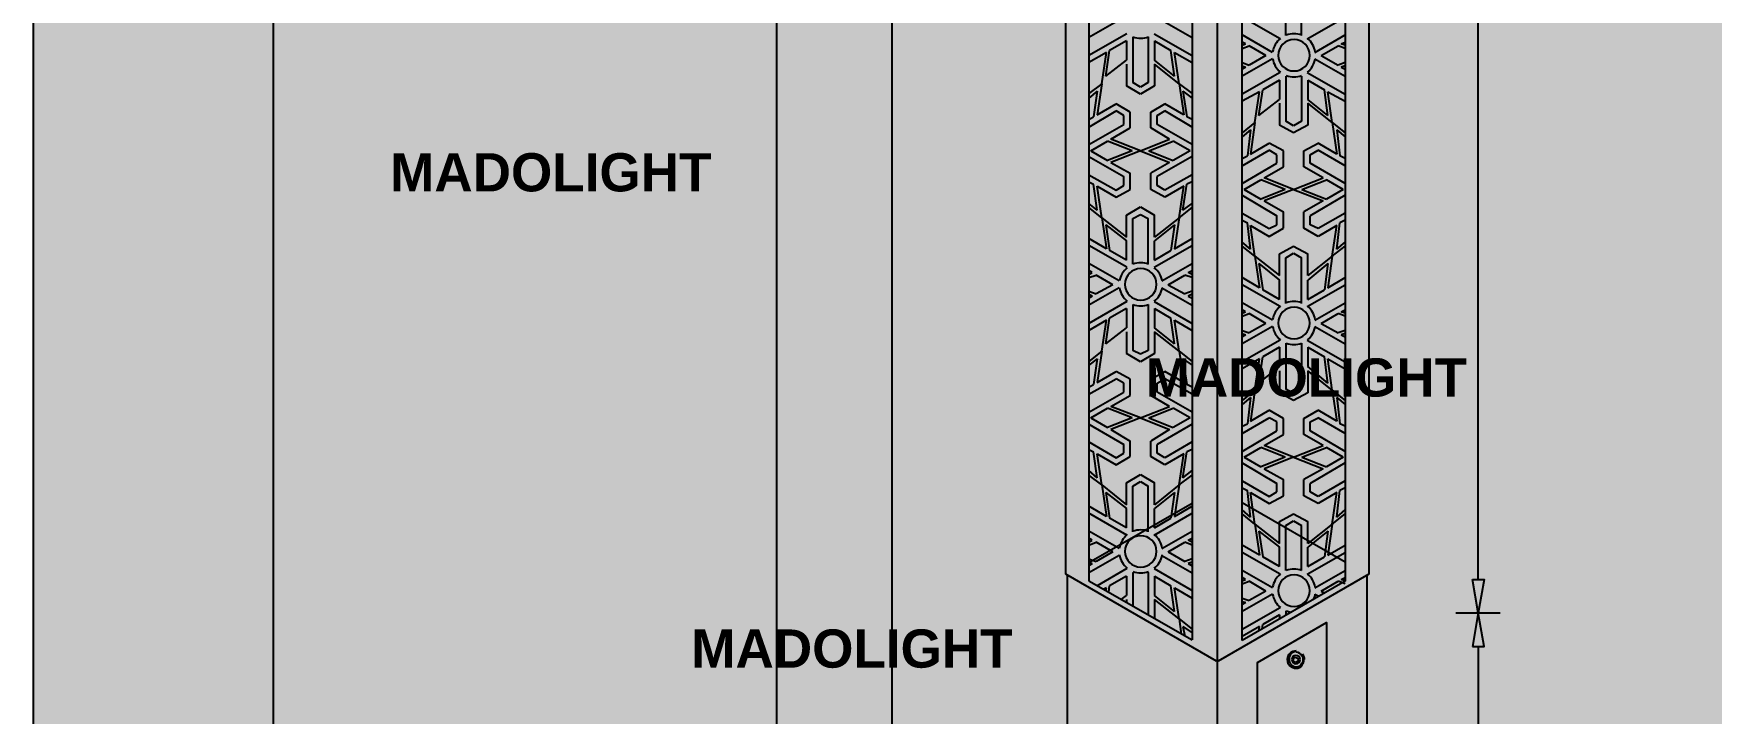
# Model space of a CAD drawing. Header units: millimetres. Extents: x 0 to 670, y 0 to 297.
# Drawn here: x 459.8 to 570.2, y 109.5 to 154.3 of the extents above; entities that cross this region are included whole.
import ezdxf
from ezdxf.enums import TextEntityAlignment as Align

# ---------------------------------------------------------------- set-up
doc = ezdxf.new("R2010")
doc.units = ezdxf.units.MM
for name, color, linetype in [('BACKGROUND', 254, 'Continuous'), ('FILLS', 8, 'Continuous'), ('IMAGES', 7, 'Continuous'), ('LINES', 7, 'Continuous'), ('WATERMARK', 9, 'Continuous')]:
    doc.layers.add(name, color=color, linetype=linetype)
doc.styles.add('ARIAL_BOLD', font='arialbd.ttf')
picture_1 = doc.add_image_def('image12.jpg', size_in_pixel=(2346, 13172))

msp = doc.modelspace()

# ---------------------------------------------------------------- hatches: boundary and pattern name
at = {"layer": 'BACKGROUND', "true_color": 0xfffdf0}
msp.add_hatch(color=7, dxfattribs=at).paths.add_polyline_path([(459.81, 296.97), (669.82, 296.97), (669.82, 0), (459.81, 0)])
at = {"layer": 'FILLS', "true_color": 0x808080}
for points in [[(554.46, 118.36), (555.22, 118.36), (554.84, 116.16), (554.46, 118.36)], [(554.46, 113.96), (555.22, 113.96), (554.84, 116.16), (554.46, 113.96)]]:
    msp.add_hatch(color=7, dxfattribs=at).paths.add_polyline_path(points)

# ---------------------------------------------------------------- linework, layer by layer
at = {"layer": 'LINES', "true_color": 0x545454}
msp.add_lwpolyline([(669.74, 0), (459.81, 0), (459.81, 296.93), (669.74, 296.93)], close=True, dxfattribs=at)
at = {"layer": 'LINES', "true_color": 0x000000}
for points in [[(527.71, 118.7), (527.71, 233.13)], [(547.65, 233.13), (547.65, 118.7)], [(529.23, 232.24), (529.23, 118.28)], [(546.08, 232.24), (546.08, 118.24)], [(536.01, 228.35), (536.01, 114.38)], [(537.66, 227.46), (537.66, 113.03)], [(539.31, 114.34), (539.31, 227.84)], [(536.01, 123.36), (529.23, 119.46)], [(546.08, 119.51), (539.31, 123.4)], [(537.61, 112.99), (527.71, 118.7)], [(527.79, 118.66), (527.79, 75.82)], [(527.79, 118.66), (527.79, 118.66)], [(529.23, 118.28), (536.01, 114.38)], [(547.65, 118.7), (537.74, 112.99)], [(546.08, 118.24), (539.31, 114.34)], [(547.52, 75.86), (547.52, 118.66)], [(540.32, 92.03), (540.32, 112.9), (544.85, 115.53), (544.85, 94.66)], [(537.61, 112.99), (537.66, 113.03)], [(537.74, 112.99), (537.66, 113.03)], [(537.66, 113.03), (537.7, 70.15)], [(542.27, 113.07), (542.36, 113.07)], [(542.69, 113.16), (542.82, 113.24)], [(542.69, 112.99), (542.69, 113.16)], [(542.82, 112.9), (542.69, 112.99)], [(542.82, 113.24), (542.99, 113.16)], [(542.99, 112.99), (542.82, 112.9)], [(542.99, 113.16), (542.99, 112.99)], [(542.82, 112.56), (542.82, 112.52)]]:
    msp.add_lwpolyline(points, dxfattribs=at)
at = {"layer": 'LINES', "true_color": 0x808080}
for points in [[(554.84, 118.36), (554.84, 169.25)], [(516.28, 78.02), (516.28, 160.82)], [(553.36, 116.16), (556.28, 116.16)], [(554.51, 116.16), (556.28, 116.16)], [(554.84, 113.96), (554.84, 97.49)]]:
    msp.add_lwpolyline(points, dxfattribs=at)
at = {"layer": 'LINES', "true_color": 0x545454}
for points in [[(542.19, 154.14), (542.19, 157.14)], [(543.2, 154.14), (543.2, 157.14)], [(531.22, 155.15), (529.23, 154.01)], [(534.02, 155.15), (536.01, 154.01)], [(541.81, 153.92), (539.31, 155.36)], [(543.58, 153.92), (546.08, 155.36)], [(531.73, 154.26), (529.23, 152.82)], [(531.69, 153.8), (530.59, 153.16)], [(531.69, 153.8), (531.69, 152.53)], [(532.11, 154.05), (532.11, 151.05)], [(533.13, 154.05), (533.13, 151.05)], [(533.51, 154.26), (536.01, 152.82)], [(533.55, 153.8), (534.61, 153.16)], [(533.55, 153.8), (533.55, 152.53)], [(541.3, 153.03), (539.31, 154.18)], [(539.52, 153.59), (539.31, 153.71)], [(539.31, 153.5), (539.52, 153.59)], [(539.31, 153.29), (539.77, 153.46)], [(540.87, 152.82), (539.77, 153.46)], [(544.09, 153.03), (546.08, 154.18)], [(544.51, 152.82), (545.62, 153.46)], [(546.08, 153.29), (545.62, 153.46)], [(545.83, 153.59), (546.08, 153.71)], [(546.08, 153.5), (545.83, 153.59)], [(530.38, 153.03), (529.23, 152.36)], [(530.08, 150.96), (530.38, 153.03)], [(530.33, 151.47), (530.59, 153.16)], [(530.33, 151.47), (531.69, 152.53)], [(534.86, 151.47), (533.55, 152.53)], [(534.86, 151.47), (534.61, 153.16)], [(534.86, 153.03), (536.01, 152.36)], [(535.16, 150.96), (534.86, 153.03)], [(541.3, 152.61), (539.31, 151.47)], [(539.31, 152.36), (539.77, 152.19)], [(540.87, 152.82), (539.77, 152.19)], [(544.09, 152.61), (546.08, 151.47)], [(544.51, 152.82), (545.62, 152.19)], [(546.08, 152.36), (545.62, 152.19)], [(531.69, 152.27), (531.69, 150.83)], [(533.55, 152.27), (533.55, 150.83)], [(535.16, 150.96), (533.55, 152.27)], [(539.31, 152.15), (539.52, 152.06)], [(539.52, 152.06), (539.31, 151.93)], [(541.81, 151.72), (539.31, 150.28)], [(541.76, 151.21), (540.66, 150.58)], [(541.76, 151.21), (541.76, 149.94)], [(542.19, 151.47), (542.19, 148.51)], [(543.2, 151.47), (543.2, 148.51)], [(543.58, 151.72), (546.08, 150.28)], [(543.63, 151.21), (544.73, 150.58)], [(543.63, 151.21), (543.63, 149.94)], [(546.08, 152.15), (545.83, 152.06)], [(545.83, 152.06), (546.08, 151.93)], [(530.08, 150.96), (529.23, 150.33)], [(529.78, 150.49), (529.23, 150.03)], [(529.78, 150.49), (529.53, 148.8)], [(530.08, 150.96), (529.78, 148.93)], [(532.62, 150.28), (531.69, 150.83)], [(532.62, 150.75), (532.11, 151.05)], [(533.13, 151.05), (532.62, 150.75)], [(533.55, 150.83), (532.62, 150.28)], [(535.16, 150.96), (535.46, 148.93)], [(535.16, 150.96), (536.01, 150.33)], [(535.41, 150.49), (535.67, 148.8)], [(535.41, 150.49), (536.01, 150.03)], [(540.45, 150.45), (539.31, 149.82)], [(540.15, 148.42), (540.45, 150.45)], [(540.41, 148.89), (540.66, 150.58)], [(544.94, 148.89), (544.73, 150.58)], [(544.94, 150.45), (546.08, 149.82)], [(545.23, 148.42), (544.94, 150.45)], [(529.23, 148.12), (531.01, 149.18)], [(529.78, 148.93), (531.01, 149.65)], [(531.94, 149.1), (531.01, 149.65)], [(531.52, 148.89), (531.01, 149.18)], [(531.94, 148.08), (531.94, 149.1)], [(533.3, 149.1), (534.23, 149.65)], [(533.3, 148.08), (533.3, 149.1)], [(533.72, 148.89), (534.23, 149.18)], [(535.46, 148.93), (534.23, 149.65)], [(536.01, 148.12), (534.23, 149.18)], [(540.41, 148.89), (541.76, 149.94)], [(541.76, 149.69), (541.76, 148.25)], [(544.94, 148.89), (543.63, 149.94)], [(543.63, 149.69), (543.63, 148.25)], [(545.23, 148.42), (543.63, 149.69)], [(529.23, 148.63), (529.53, 148.8)], [(529.23, 146.98), (531.52, 148.29)], [(530.67, 147.32), (531.94, 148.08)], [(531.52, 148.29), (531.52, 148.89)], [(534.52, 147.32), (533.3, 148.08)], [(533.72, 148.29), (533.72, 148.89)], [(536.01, 146.98), (533.72, 148.29)], [(536.01, 148.63), (535.67, 148.8)], [(540.15, 148.42), (539.31, 147.74)], [(539.86, 147.95), (539.31, 147.49)], [(539.86, 147.95), (539.65, 146.22)], [(540.15, 148.42), (539.86, 146.35)], [(542.69, 147.74), (541.76, 148.25)], [(542.69, 148.21), (542.19, 148.51)], [(543.2, 148.51), (542.69, 148.21)], [(543.63, 148.25), (542.69, 147.74)], [(545.23, 148.42), (545.53, 146.35)], [(545.23, 148.42), (546.08, 147.74)], [(545.53, 147.95), (545.74, 146.22)], [(545.53, 147.95), (546.08, 147.49)], [(529.36, 146.56), (530.46, 147.19)], [(532.07, 146.56), (530.46, 147.19)], [(532.62, 146.56), (530.67, 147.32)], [(532.62, 146.56), (534.52, 147.32)], [(533.17, 146.56), (534.78, 147.19)], [(535.88, 146.56), (534.78, 147.19)], [(539.86, 146.35), (541.09, 147.07)], [(542.02, 146.56), (541.09, 147.07)], [(543.37, 146.56), (544.3, 147.07)], [(545.53, 146.35), (544.3, 147.07)], [(529.23, 146.18), (531.52, 144.86)], [(529.36, 146.56), (530.46, 145.92)], [(532.07, 146.56), (530.46, 145.92)], [(532.62, 146.56), (530.67, 145.8)], [(530.67, 145.8), (531.94, 145.08)], [(532.62, 146.56), (534.52, 145.8)], [(533.17, 146.56), (534.78, 145.92)], [(534.52, 145.8), (533.3, 145.08)], [(536.01, 146.18), (533.72, 144.86)], [(535.88, 146.56), (534.78, 145.92)], [(539.31, 145.58), (541.09, 146.6)], [(539.31, 146.05), (539.65, 146.22)], [(539.31, 144.4), (541.59, 145.75)], [(541.59, 146.3), (541.09, 146.6)], [(541.59, 145.75), (541.59, 146.3)], [(542.02, 145.5), (542.02, 146.56)], [(543.37, 145.5), (543.37, 146.56)], [(543.79, 146.3), (544.3, 146.6)], [(543.79, 145.75), (543.79, 146.3)], [(546.08, 144.4), (543.79, 145.75)], [(546.08, 145.58), (544.3, 146.6)], [(546.08, 146.05), (545.74, 146.22)], [(529.23, 144.99), (531.01, 143.98)], [(531.52, 144.27), (531.52, 144.86)], [(531.94, 144.02), (531.94, 145.08)], [(533.3, 144.02), (533.3, 145.08)], [(533.72, 144.27), (533.72, 144.86)], [(536.01, 144.99), (534.23, 143.98)], [(539.43, 144.02), (540.54, 144.65)], [(542.14, 144.02), (540.54, 144.65)], [(540.75, 144.78), (542.02, 145.5)], [(542.69, 144.02), (540.75, 144.78)], [(542.69, 144.02), (544.64, 144.78)], [(543.24, 144.02), (544.85, 144.65)], [(544.64, 144.78), (543.37, 145.5)], [(545.95, 144.02), (544.85, 144.65)], [(529.23, 144.53), (529.53, 144.36)], [(529.78, 142.66), (529.53, 144.36)], [(529.78, 144.23), (531.01, 143.51)], [(530.08, 142.16), (529.78, 144.23)], [(531.01, 143.98), (531.52, 144.27)], [(531.01, 143.51), (531.94, 144.02)], [(534.23, 143.51), (533.3, 144.02)], [(534.23, 143.98), (533.72, 144.27)], [(535.46, 144.23), (534.23, 143.51)], [(535.16, 142.16), (535.46, 144.23)], [(535.41, 142.66), (535.67, 144.36)], [(536.01, 144.53), (535.67, 144.36)], [(539.31, 143.64), (541.59, 142.28)], [(539.43, 144.02), (540.54, 143.38)], [(542.14, 144.02), (540.54, 143.38)], [(542.69, 144.02), (540.75, 143.26)], [(542.69, 144.02), (544.64, 143.26)], [(543.24, 144.02), (544.85, 143.38)], [(546.08, 143.64), (543.79, 142.28)], [(545.95, 144.02), (544.85, 143.38)], [(529.78, 142.66), (529.23, 143.09)], [(530.08, 142.16), (529.23, 142.83)], [(531.69, 142.32), (532.62, 142.88)], [(532.62, 142.88), (533.55, 142.32)], [(535.16, 142.16), (536.01, 142.83)], [(535.41, 142.66), (536.01, 143.09)], [(539.31, 142.45), (541.09, 141.44)], [(540.75, 143.26), (542.02, 142.54)], [(542.02, 141.48), (542.02, 142.54)], [(544.64, 143.26), (543.37, 142.54)], [(543.37, 141.48), (543.37, 142.54)], [(546.08, 142.45), (544.3, 141.44)], [(530.08, 142.16), (530.38, 140.12)], [(530.08, 142.16), (531.69, 140.89)], [(530.33, 141.69), (530.59, 140)], [(530.33, 141.69), (531.69, 140.63)], [(531.69, 140.89), (531.69, 142.32)], [(532.11, 142.11), (532.62, 142.37)], [(532.11, 139.11), (532.11, 142.11)], [(532.62, 142.37), (533.13, 142.11)], [(533.13, 139.11), (533.13, 142.11)], [(533.55, 140.89), (533.55, 142.32)], [(535.16, 142.16), (533.55, 140.89)], [(534.86, 141.69), (533.55, 140.63)], [(534.86, 141.69), (534.61, 140)], [(535.16, 142.16), (534.86, 140.12)], [(539.31, 141.99), (539.65, 141.82)], [(539.86, 140.08), (539.65, 141.82)], [(539.86, 141.65), (541.09, 140.93)], [(540.15, 139.62), (539.86, 141.65)], [(541.09, 141.44), (541.59, 141.69)], [(541.09, 140.93), (542.02, 141.48)], [(541.59, 141.69), (541.59, 142.28)], [(544.3, 140.93), (543.37, 141.48)], [(543.79, 141.69), (543.79, 142.28)], [(544.3, 141.44), (543.79, 141.69)], [(545.53, 141.65), (544.3, 140.93)], [(545.23, 139.62), (545.53, 141.65)], [(545.53, 140.08), (545.74, 141.82)], [(546.08, 141.99), (545.74, 141.82)], [(530.38, 140.12), (529.23, 140.8)], [(531.73, 138.9), (529.23, 140.33)], [(531.69, 139.36), (531.69, 140.63)], [(533.51, 138.9), (536.01, 140.33)], [(533.55, 139.36), (533.55, 140.63)], [(534.86, 140.12), (536.01, 140.8)], [(539.86, 140.08), (539.31, 140.55)], [(540.15, 139.62), (539.31, 140.29)], [(541.76, 139.78), (542.69, 140.29)], [(542.69, 140.29), (543.63, 139.78)], [(545.23, 139.62), (546.08, 140.29)], [(545.53, 140.08), (546.08, 140.55)], [(531.22, 138.01), (529.23, 139.15)], [(531.69, 139.36), (530.59, 140)], [(533.55, 139.36), (534.61, 140)], [(534.02, 138.01), (536.01, 139.15)], [(540.15, 139.62), (540.45, 137.54)], [(540.15, 139.62), (541.76, 138.35)], [(540.41, 139.15), (540.66, 137.41)], [(540.41, 139.15), (541.76, 138.05)], [(541.76, 138.35), (541.76, 139.78)], [(542.19, 139.53), (542.69, 139.83)], [(542.19, 136.52), (542.19, 139.53)], [(542.69, 139.83), (543.2, 139.53)], [(543.2, 136.52), (543.2, 139.53)], [(543.63, 138.35), (543.63, 139.78)], [(545.23, 139.62), (543.63, 138.35)], [(544.94, 139.15), (543.63, 138.05)], [(544.94, 139.15), (544.73, 137.41)], [(545.23, 139.62), (544.94, 137.54)], [(529.44, 138.56), (529.23, 138.68)], [(529.23, 138.43), (529.44, 138.56)], [(529.23, 138.22), (529.7, 138.39)], [(530.8, 137.75), (529.7, 138.39)], [(534.44, 137.75), (535.54, 138.39)], [(536.01, 138.22), (535.54, 138.39)], [(535.75, 138.56), (536.01, 138.68)], [(536.01, 138.43), (535.75, 138.56)], [(540.45, 137.54), (539.31, 138.22)], [(541.76, 136.78), (541.76, 138.05)], [(543.63, 136.78), (543.63, 138.05)], [(544.94, 137.54), (546.08, 138.22)], [(531.22, 137.54), (529.23, 136.4)], [(529.23, 137.33), (529.7, 137.16)], [(529.23, 137.12), (529.44, 136.99)], [(529.44, 136.99), (529.23, 136.86)], [(530.8, 137.75), (529.7, 137.16)], [(534.02, 137.54), (536.01, 136.4)], [(534.44, 137.75), (535.54, 137.16)], [(536.01, 137.33), (535.54, 137.16)], [(536.01, 137.12), (535.75, 136.99)], [(535.75, 136.99), (536.01, 136.86)], [(541.81, 136.31), (539.31, 137.75)], [(541.76, 136.78), (540.66, 137.41)], [(543.58, 136.31), (546.08, 137.75)], [(543.63, 136.78), (544.73, 137.41)], [(531.73, 136.65), (529.23, 135.21)], [(531.69, 136.19), (530.59, 135.55)], [(531.69, 136.19), (531.69, 134.92)], [(532.11, 136.44), (532.11, 133.43)], [(533.13, 136.44), (533.13, 133.43)], [(533.51, 136.65), (536.01, 135.21)], [(533.55, 136.19), (534.61, 135.55)], [(533.55, 136.19), (533.55, 134.92)], [(541.3, 135.42), (539.31, 136.57)], [(539.52, 135.97), (539.31, 136.1)], [(539.31, 135.89), (539.52, 135.97)], [(539.31, 135.68), (539.77, 135.85)], [(540.87, 135.21), (539.77, 135.85)], [(544.09, 135.42), (546.08, 136.57)], [(544.51, 135.21), (545.62, 135.85)], [(546.08, 135.68), (545.62, 135.85)], [(545.83, 135.97), (546.08, 136.1)], [(546.08, 135.89), (545.83, 135.97)], [(530.38, 135.42), (529.23, 134.75)], [(530.08, 133.39), (530.38, 135.42)], [(530.33, 133.86), (530.59, 135.55)], [(530.33, 133.86), (531.69, 134.92)], [(531.69, 134.66), (531.69, 133.22)], [(534.86, 133.86), (533.55, 134.92)], [(533.55, 134.66), (533.55, 133.22)], [(535.16, 133.39), (533.55, 134.66)], [(534.86, 133.86), (534.61, 135.55)], [(534.86, 135.42), (536.01, 134.75)], [(535.16, 133.39), (534.86, 135.42)], [(541.3, 135), (539.31, 133.86)], [(539.31, 134.75), (539.77, 134.58)], [(540.87, 135.21), (539.77, 134.58)], [(544.09, 135), (546.08, 133.86)], [(544.51, 135.21), (545.62, 134.58)], [(546.08, 134.75), (545.62, 134.58)], [(539.31, 134.54), (539.52, 134.45)], [(539.52, 134.45), (539.31, 134.32)], [(541.81, 134.11), (539.31, 132.67)], [(541.76, 133.65), (540.66, 133.01)], [(541.76, 133.65), (541.76, 132.38)], [(542.19, 133.9), (542.19, 130.89)], [(543.2, 133.9), (543.2, 130.89)], [(543.58, 134.11), (546.08, 132.67)], [(543.63, 133.65), (544.73, 133.01)], [(543.63, 133.65), (543.63, 132.38)], [(546.08, 134.54), (545.83, 134.45)], [(545.83, 134.45), (546.08, 134.32)], [(530.08, 133.39), (529.23, 132.71)], [(529.78, 132.88), (529.23, 132.46)], [(529.78, 132.88), (529.53, 131.19)], [(530.08, 133.39), (529.78, 131.32)], [(532.62, 132.67), (531.69, 133.22)], [(532.62, 133.18), (532.11, 133.43)], [(533.13, 133.43), (532.62, 133.18)], [(533.55, 133.22), (532.62, 132.67)], [(535.16, 133.39), (535.46, 131.32)], [(535.16, 133.39), (536.01, 132.71)], [(535.41, 132.88), (535.67, 131.19)], [(535.41, 132.88), (536.01, 132.46)], [(540.45, 132.88), (539.31, 132.21)], [(540.15, 130.81), (540.45, 132.88)], [(540.41, 131.28), (540.66, 133.01)], [(544.94, 131.28), (544.73, 133.01)], [(544.94, 132.88), (546.08, 132.21)], [(545.23, 130.81), (544.94, 132.88)], [(529.23, 130.56), (531.01, 131.57)], [(529.78, 131.32), (531.01, 132.04)], [(531.94, 131.53), (531.01, 132.04)], [(531.52, 131.28), (531.01, 131.57)], [(531.94, 130.47), (531.94, 131.53)], [(533.3, 131.53), (534.23, 132.04)], [(533.3, 130.47), (533.3, 131.53)], [(533.72, 131.28), (534.23, 131.57)], [(535.46, 131.32), (534.23, 132.04)], [(536.01, 130.56), (534.23, 131.57)], [(540.41, 131.28), (541.76, 132.38)], [(541.76, 132.08), (541.76, 130.64)], [(544.94, 131.28), (543.63, 132.38)], [(543.63, 132.08), (543.63, 130.64)], [(545.23, 130.81), (543.63, 132.08)], [(529.23, 131.02), (529.53, 131.19)], [(529.23, 129.37), (531.52, 130.68)], [(530.67, 129.75), (531.94, 130.47)], [(531.52, 130.68), (531.52, 131.28)], [(534.52, 129.75), (533.3, 130.47)], [(533.72, 130.68), (533.72, 131.28)], [(536.01, 129.37), (533.72, 130.68)], [(536.01, 131.02), (535.67, 131.19)], [(540.15, 130.81), (539.31, 130.13)], [(539.86, 130.34), (539.31, 129.88)], [(539.86, 130.34), (539.65, 128.61)], [(540.15, 130.81), (539.86, 128.78)], [(542.69, 130.13), (541.76, 130.64)], [(542.69, 130.6), (542.19, 130.89)], [(543.2, 130.89), (542.69, 130.6)], [(543.63, 130.64), (542.69, 130.13)], [(545.23, 130.81), (545.53, 128.78)], [(545.23, 130.81), (546.08, 130.13)], [(545.53, 130.34), (545.74, 128.61)], [(545.53, 130.34), (546.08, 129.88)], [(529.36, 128.99), (530.46, 129.62)], [(532.07, 128.99), (530.46, 129.62)], [(532.62, 128.99), (530.67, 129.75)], [(532.62, 128.99), (534.52, 129.75)], [(533.17, 128.99), (534.78, 129.62)], [(535.88, 128.99), (534.78, 129.62)], [(539.86, 128.78), (541.09, 129.5)], [(542.02, 128.95), (541.09, 129.5)], [(543.37, 128.95), (544.3, 129.5)], [(545.53, 128.78), (544.3, 129.5)], [(529.23, 128.57), (531.52, 127.25)], [(529.36, 128.99), (530.46, 128.35)], [(532.07, 128.99), (530.46, 128.35)], [(532.62, 128.99), (530.67, 128.23)], [(530.67, 128.23), (531.94, 127.47)], [(532.62, 128.99), (534.52, 128.23)], [(533.17, 128.99), (534.78, 128.35)], [(534.52, 128.23), (533.3, 127.47)], [(536.01, 128.57), (533.72, 127.25)], [(535.88, 128.99), (534.78, 128.35)], [(539.31, 127.97), (541.09, 128.99)], [(539.31, 128.44), (539.65, 128.61)], [(539.31, 126.79), (541.59, 128.14)], [(541.59, 128.74), (541.09, 128.99)], [(541.59, 128.14), (541.59, 128.74)], [(542.02, 127.89), (542.02, 128.95)], [(543.37, 127.89), (543.37, 128.95)], [(543.79, 128.74), (544.3, 128.99)], [(543.79, 128.14), (543.79, 128.74)], [(546.08, 126.79), (543.79, 128.14)], [(546.08, 127.97), (544.3, 128.99)], [(546.08, 128.44), (545.74, 128.61)], [(529.23, 127.42), (531.01, 126.36)], [(531.52, 126.66), (531.52, 127.25)], [(531.94, 126.45), (531.94, 127.47)], [(533.3, 126.45), (533.3, 127.47)], [(533.72, 126.66), (533.72, 127.25)], [(536.01, 127.42), (534.23, 126.36)], [(539.43, 126.41), (540.54, 127.04)], [(542.14, 126.41), (540.54, 127.04)], [(540.75, 127.17), (542.02, 127.89)], [(542.69, 126.41), (540.75, 127.17)], [(542.69, 126.41), (544.64, 127.17)], [(543.24, 126.41), (544.85, 127.04)], [(544.64, 127.17), (543.37, 127.89)], [(545.95, 126.41), (544.85, 127.04)], [(529.23, 126.92), (529.53, 126.75)], [(529.78, 125.05), (529.53, 126.75)], [(529.78, 126.62), (531.01, 125.9)], [(530.08, 124.59), (529.78, 126.62)], [(531.01, 126.36), (531.52, 126.66)], [(531.01, 125.9), (531.94, 126.45)], [(534.23, 125.9), (533.3, 126.45)], [(534.23, 126.36), (533.72, 126.66)], [(535.46, 126.62), (534.23, 125.9)], [(535.16, 124.59), (535.46, 126.62)], [(535.41, 125.05), (535.67, 126.75)], [(536.01, 126.92), (535.67, 126.75)], [(539.31, 126.03), (541.59, 124.67)], [(539.43, 126.41), (540.54, 125.77)], [(542.14, 126.41), (540.54, 125.77)], [(542.69, 126.41), (540.75, 125.65)], [(542.69, 126.41), (544.64, 125.65)], [(543.24, 126.41), (544.85, 125.77)], [(546.08, 126.03), (543.79, 124.67)], [(545.95, 126.41), (544.85, 125.77)], [(529.78, 125.05), (529.23, 125.52)], [(530.08, 124.59), (529.23, 125.22)], [(531.69, 124.71), (532.62, 125.26)], [(532.11, 124.5), (532.62, 124.8)], [(532.62, 125.26), (533.55, 124.71)], [(532.62, 124.8), (533.13, 124.5)], [(535.16, 124.59), (536.01, 125.22)], [(535.41, 125.05), (536.01, 125.52)], [(539.31, 124.84), (541.09, 123.82)], [(540.75, 125.65), (542.02, 124.93)], [(542.02, 123.87), (542.02, 124.93)], [(544.64, 125.65), (543.37, 124.93)], [(543.37, 123.87), (543.37, 124.93)], [(546.08, 124.84), (544.3, 123.82)], [(530.08, 124.59), (530.38, 122.51)], [(530.08, 124.59), (531.69, 123.27)], [(530.33, 124.08), (530.59, 122.39)], [(530.33, 124.08), (531.69, 123.02)], [(531.69, 123.27), (531.69, 124.71)], [(532.11, 121.5), (532.11, 124.5)], [(533.13, 121.5), (533.13, 124.5)], [(533.55, 123.27), (533.55, 124.71)], [(535.16, 124.59), (533.55, 123.27)], [(534.86, 124.08), (533.55, 123.02)], [(534.86, 124.08), (534.61, 122.39)], [(535.16, 124.59), (534.86, 122.51)], [(539.31, 124.38), (539.65, 124.21)], [(539.86, 122.47), (539.65, 124.21)], [(539.86, 124.08), (541.09, 123.36)], [(540.15, 122), (539.86, 124.08)], [(541.09, 123.82), (541.59, 124.12)], [(541.09, 123.36), (542.02, 123.87)], [(541.59, 124.12), (541.59, 124.67)], [(544.3, 123.36), (543.37, 123.87)], [(543.79, 124.12), (543.79, 124.67)], [(544.3, 123.82), (543.79, 124.12)], [(545.53, 124.08), (544.3, 123.36)], [(545.23, 122), (545.53, 124.08)], [(545.53, 122.47), (545.74, 124.21)], [(546.08, 124.38), (545.74, 124.21)], [(530.38, 122.51), (529.23, 123.19)], [(531.73, 121.28), (529.23, 122.72)], [(531.69, 121.75), (531.69, 123.02)], [(533.51, 121.28), (536.01, 122.72)], [(533.55, 121.75), (533.55, 123.02)], [(534.86, 122.51), (536.01, 123.19)], [(539.86, 122.47), (539.31, 122.94)], [(540.15, 122), (539.31, 122.68)], [(541.76, 122.17), (542.69, 122.68)], [(542.69, 122.68), (543.63, 122.17)], [(545.23, 122), (546.08, 122.68)], [(545.53, 122.47), (546.08, 122.94)], [(531.22, 120.4), (529.23, 121.54)], [(531.69, 121.75), (530.59, 122.39)], [(533.55, 121.75), (534.61, 122.39)], [(534.02, 120.4), (536.01, 121.54)], [(540.15, 122), (540.45, 119.97)], [(540.15, 122), (541.76, 120.73)], [(540.41, 121.54), (540.66, 119.85)], [(540.41, 121.54), (541.76, 120.48)], [(541.76, 120.73), (541.76, 122.17)], [(542.19, 121.92), (542.69, 122.22)], [(542.19, 118.96), (542.19, 121.92)], [(542.69, 122.22), (543.2, 121.92)], [(543.2, 118.96), (543.2, 121.92)], [(543.63, 120.73), (543.63, 122.17)], [(545.23, 122), (543.63, 120.73)], [(544.94, 121.54), (543.63, 120.48)], [(544.94, 121.54), (544.73, 119.85)], [(545.23, 122), (544.94, 119.97)], [(529.44, 120.95), (529.23, 121.07)], [(529.23, 120.82), (529.44, 120.95)], [(529.23, 120.61), (529.7, 120.82)], [(530.8, 120.18), (529.7, 120.82)], [(534.44, 120.18), (535.54, 120.82)], [(536.01, 120.61), (535.54, 120.82)], [(535.75, 120.95), (536.01, 121.07)], [(536.01, 120.82), (535.75, 120.95)], [(540.45, 119.97), (539.31, 120.61)], [(541.76, 119.21), (541.76, 120.48)], [(543.63, 119.21), (543.63, 120.48)], [(544.94, 119.97), (546.08, 120.61)], [(531.22, 119.93), (529.23, 118.79)], [(529.23, 119.72), (529.7, 119.55)], [(529.23, 119.51), (529.44, 119.42)], [(529.44, 119.42), (529.23, 119.25)], [(530.8, 120.18), (529.7, 119.55)], [(534.02, 119.93), (536.01, 118.79)], [(534.44, 120.18), (535.54, 119.55)], [(536.01, 119.72), (535.54, 119.55)], [(536.01, 119.51), (535.75, 119.42)], [(535.75, 119.42), (536.01, 119.25)], [(541.81, 118.7), (539.31, 120.14)], [(541.76, 119.21), (540.66, 119.85)], [(543.58, 118.7), (546.08, 120.14)], [(543.63, 119.21), (544.73, 119.85)], [(531.73, 119.08), (529.78, 117.94)], [(531.69, 118.58), (530.59, 117.94)], [(531.69, 118.58), (531.69, 117.31)], [(532.11, 118.83), (532.11, 116.63)], [(533.13, 118.83), (533.13, 116.04)], [(533.51, 119.08), (536.01, 117.64)], [(533.55, 118.58), (534.61, 117.94)], [(533.55, 118.58), (533.55, 117.31)], [(541.3, 117.81), (539.31, 118.96)], [(539.52, 118.36), (539.31, 118.49)], [(539.31, 118.28), (539.52, 118.36)], [(539.31, 118.07), (539.77, 118.24)], [(540.87, 117.6), (539.77, 118.24)], [(544.09, 117.81), (546.08, 118.96)], [(544.51, 117.6), (545.62, 118.24)], [(546.08, 118.07), (545.62, 118.24)], [(545.83, 118.36), (546.08, 118.49)], [(546.08, 118.28), (545.83, 118.36)], [(530.38, 117.81), (530.21, 117.73)], [(530.33, 117.64), (530.38, 117.81)], [(530.54, 117.52), (530.59, 117.94)], [(531.35, 117.05), (531.69, 117.31)], [(531.69, 117.05), (531.69, 116.84)], [(534.86, 116.25), (533.55, 117.31)], [(533.55, 117.05), (533.55, 115.78)], [(535.16, 115.78), (533.55, 117.05)], [(534.86, 116.25), (534.61, 117.94)], [(534.86, 117.81), (536.01, 117.14)], [(535.16, 115.78), (534.86, 117.81)], [(541.3, 117.39), (539.31, 116.25)], [(539.31, 117.14), (539.77, 116.97)], [(540.87, 117.6), (539.77, 116.97)], [(544.09, 117.39), (544.35, 117.26)], [(544.51, 117.6), (544.73, 117.47)], [(539.31, 116.92), (539.52, 116.84)], [(539.52, 116.84), (539.31, 116.71)], [(541.81, 116.5), (539.31, 115.06)], [(541.76, 116.04), (540.66, 115.4)], [(541.76, 116.04), (541.76, 115.78)], [(542.19, 116.29), (542.19, 115.99)], [(535.16, 115.78), (535.29, 114.77)], [(535.16, 115.78), (536.01, 115.1)], [(535.41, 115.27), (535.54, 114.64)], [(535.41, 115.27), (536.01, 114.85)], [(540.45, 115.27), (539.31, 114.6)], [(540.41, 114.98), (540.45, 115.27)], [(540.62, 115.1), (540.66, 115.4)]]:
    msp.add_lwpolyline(points, dxfattribs=at)
at = {"layer": 'LINES', "true_color": 0x808080}
for points in [[(554.46, 118.36), (555.22, 118.36), (554.84, 116.16)], [(554.46, 113.96), (555.22, 113.96), (554.84, 116.16)]]:
    msp.add_lwpolyline(points, close=True, dxfattribs=at)
at = {"layer": 'LINES', "true_color": 0x545454}
for points in [[(532.13, 154.06), (532.46, 153.94), (532.82, 153.94), (533.15, 154.06)], [(541.82, 153.95), (541.55, 153.73), (541.37, 153.41), (541.31, 153.07)], [(542.72, 153.88), (542.14, 153.88), (541.68, 153.42), (541.68, 152.84)], [(543.22, 154.17), (542.9, 154.29), (542.54, 154.29), (542.21, 154.17)], [(543.75, 152.84), (543.75, 153.42), (543.29, 153.88), (542.72, 153.88)], [(544.12, 153.07), (544.06, 153.41), (543.88, 153.73), (543.61, 153.95)], [(541.31, 152.62), (541.37, 152.28), (541.55, 151.96), (541.82, 151.74)], [(541.68, 152.84), (541.68, 152.27), (542.14, 151.81), (542.72, 151.81)], [(542.72, 151.81), (543.29, 151.81), (543.75, 152.27), (543.75, 152.84)], [(543.61, 151.74), (543.88, 151.96), (544.06, 152.28), (544.12, 152.62)], [(542.21, 151.52), (542.54, 151.4), (542.9, 151.4), (543.22, 151.52)], [(533.15, 139.1), (532.82, 139.22), (532.46, 139.22), (532.13, 139.1)], [(531.75, 138.87), (531.48, 138.65), (531.29, 138.34), (531.24, 138)], [(532.64, 138.81), (532.07, 138.81), (531.6, 138.35), (531.6, 137.77)], [(533.68, 137.77), (533.68, 138.35), (533.21, 138.81), (532.64, 138.81)], [(534.04, 138), (533.99, 138.34), (533.81, 138.65), (533.53, 138.87)], [(531.24, 137.55), (531.29, 137.21), (531.48, 136.89), (531.75, 136.67)], [(531.6, 137.77), (531.6, 137.2), (532.07, 136.74), (532.64, 136.74)], [(532.64, 136.74), (533.21, 136.74), (533.68, 137.2), (533.68, 137.77)], [(533.53, 136.67), (533.81, 136.89), (533.99, 137.21), (534.04, 137.55)], [(532.13, 136.45), (532.46, 136.32), (532.82, 136.32), (533.15, 136.45)], [(541.82, 136.33), (541.55, 136.11), (541.37, 135.8), (541.31, 135.46)], [(542.72, 136.27), (542.14, 136.27), (541.68, 135.81), (541.68, 135.23)], [(543.22, 136.56), (542.9, 136.68), (542.54, 136.68), (542.21, 136.56)], [(543.75, 135.23), (543.75, 135.81), (543.29, 136.27), (542.72, 136.27)], [(544.12, 135.46), (544.06, 135.8), (543.88, 136.11), (543.61, 136.33)], [(541.31, 135.01), (541.37, 134.67), (541.55, 134.35), (541.82, 134.13)], [(541.68, 135.23), (541.68, 134.66), (542.14, 134.2), (542.72, 134.2)], [(542.72, 134.2), (543.29, 134.2), (543.75, 134.66), (543.75, 135.23)], [(543.61, 134.13), (543.88, 134.35), (544.06, 134.67), (544.12, 135.01)], [(542.21, 133.91), (542.54, 133.78), (542.9, 133.78), (543.22, 133.91)], [(533.15, 121.53), (532.82, 121.65), (532.46, 121.65), (532.13, 121.53)], [(531.75, 121.31), (531.48, 121.09), (531.29, 120.77), (531.24, 120.43)], [(532.64, 121.24), (532.07, 121.24), (531.6, 120.78), (531.6, 120.21)], [(533.68, 120.21), (533.68, 120.78), (533.21, 121.24), (532.64, 121.24)], [(534.04, 120.43), (533.99, 120.77), (533.81, 121.09), (533.53, 121.31)], [(531.24, 119.98), (531.29, 119.64), (531.48, 119.32), (531.75, 119.1)], [(531.6, 120.21), (531.6, 119.63), (532.07, 119.17), (532.64, 119.17)], [(532.64, 119.17), (533.21, 119.17), (533.68, 119.63), (533.68, 120.21)], [(533.53, 119.1), (533.81, 119.32), (533.99, 119.64), (534.04, 119.98)], [(532.13, 118.88), (532.46, 118.76), (532.82, 118.76), (533.15, 118.88)], [(541.82, 118.72), (541.55, 118.5), (541.37, 118.19), (541.31, 117.85)], [(542.72, 118.66), (542.14, 118.66), (541.68, 118.2), (541.68, 117.62)], [(543.22, 118.95), (542.9, 119.07), (542.54, 119.07), (542.21, 118.95)], [(543.75, 117.62), (543.75, 118.2), (543.29, 118.66), (542.72, 118.66)], [(544.12, 117.85), (544.06, 118.19), (543.88, 118.5), (543.61, 118.72)], [(541.31, 117.4), (541.37, 117.05), (541.55, 116.74), (541.82, 116.52)], [(541.68, 117.62), (541.68, 117.05), (542.14, 116.59), (542.72, 116.59)], [(542.72, 116.59), (543.29, 116.59), (543.75, 117.05), (543.75, 117.62)], [(544.02, 117.08), (544.07, 117.18), (544.1, 117.29), (544.12, 117.4)], [(542.21, 116.3), (542.31, 116.26), (542.42, 116.23), (542.53, 116.22)]]:
    msp.add_open_spline(points, degree=3, dxfattribs=at)
at = {"layer": 'LINES', "true_color": 0x000000}
for points in [[(542.45, 113.5), (542.34, 113.4), (542.27, 113.25), (542.27, 113.1)], [(542.27, 113.09), (542.27, 112.93), (542.34, 112.79), (542.45, 112.68)], [(542.53, 113.47), (542.44, 113.37), (542.39, 113.24), (542.4, 113.11)], [(542.4, 113.12), (542.39, 112.99), (542.44, 112.86), (542.53, 112.76)], [(542.86, 113.66), (542.7, 113.67), (542.56, 113.61), (542.45, 113.5)], [(542.45, 112.68), (542.56, 112.58), (542.7, 112.52), (542.86, 112.52)], [(542.87, 113.62), (542.74, 113.62), (542.61, 113.56), (542.53, 113.47)], [(542.53, 112.76), (542.61, 112.67), (542.74, 112.61), (542.87, 112.61)], [(542.84, 113.37), (542.69, 113.37), (542.57, 113.25), (542.57, 113.09)], [(542.84, 113.37), (542.69, 113.37), (542.57, 113.25), (542.57, 113.09)], [(542.57, 113.09), (542.57, 112.94), (542.69, 112.82), (542.84, 112.82)], [(542.57, 113.09), (542.57, 112.94), (542.69, 112.82), (542.84, 112.82)], [(543.12, 113.09), (543.12, 113.25), (542.99, 113.37), (542.84, 113.37)], [(543.12, 113.09), (543.12, 113.25), (542.99, 113.37), (542.84, 113.37)], [(542.84, 112.82), (542.99, 112.82), (543.12, 112.94), (543.12, 113.09)], [(542.84, 112.82), (542.99, 112.82), (543.12, 112.94), (543.12, 113.09)], [(542.85, 112.52), (543.01, 112.52), (543.17, 112.59), (543.27, 112.72)], [(543.25, 113.32), (543.18, 113.47), (543.03, 113.57), (542.86, 113.58)], [(542.86, 112.61), (543.03, 112.61), (543.18, 112.71), (543.25, 112.87)], [(543.24, 112.75), (543.33, 112.84), (543.37, 112.97), (543.37, 113.09)], [(543.33, 113.09), (543.33, 113.18), (543.31, 113.26), (543.27, 113.34)], [(543.27, 112.84), (543.31, 112.92), (543.33, 113.01), (543.33, 113.09)], [(543.41, 113.09), (543.41, 113.22), (543.37, 113.34), (543.28, 113.44)]]:
    msp.add_open_spline(points, degree=3, dxfattribs=at)

# ---------------------------------------------------------------- texts
at = {"layer": 'WATERMARK', "true_color": 0xf5f5f5, "style": 'ARIAL_BOLD'}
for p, p2 in [((483.26, 143.89), (504.4, 143.89)), ((532.96, 130.39), (554.1, 130.39)), ((503.07, 112.56), (524.21, 112.56))]:
    msp.add_text('MADOLIGHT', height=2.514, dxfattribs=at).set_placement(p, p2, align=Align.FIT)

# ---------------------------------------------------------------- pictures from other files: only their frames are drawn
at = {"layer": 'IMAGES'}
image = msp.add_image(picture_1, insert=(475.59, 66.48), size_in_units=(33.09, 185.81), dxfattribs=at)
image.dxf.flags = 11

doc.saveas('drawing.dxf')
